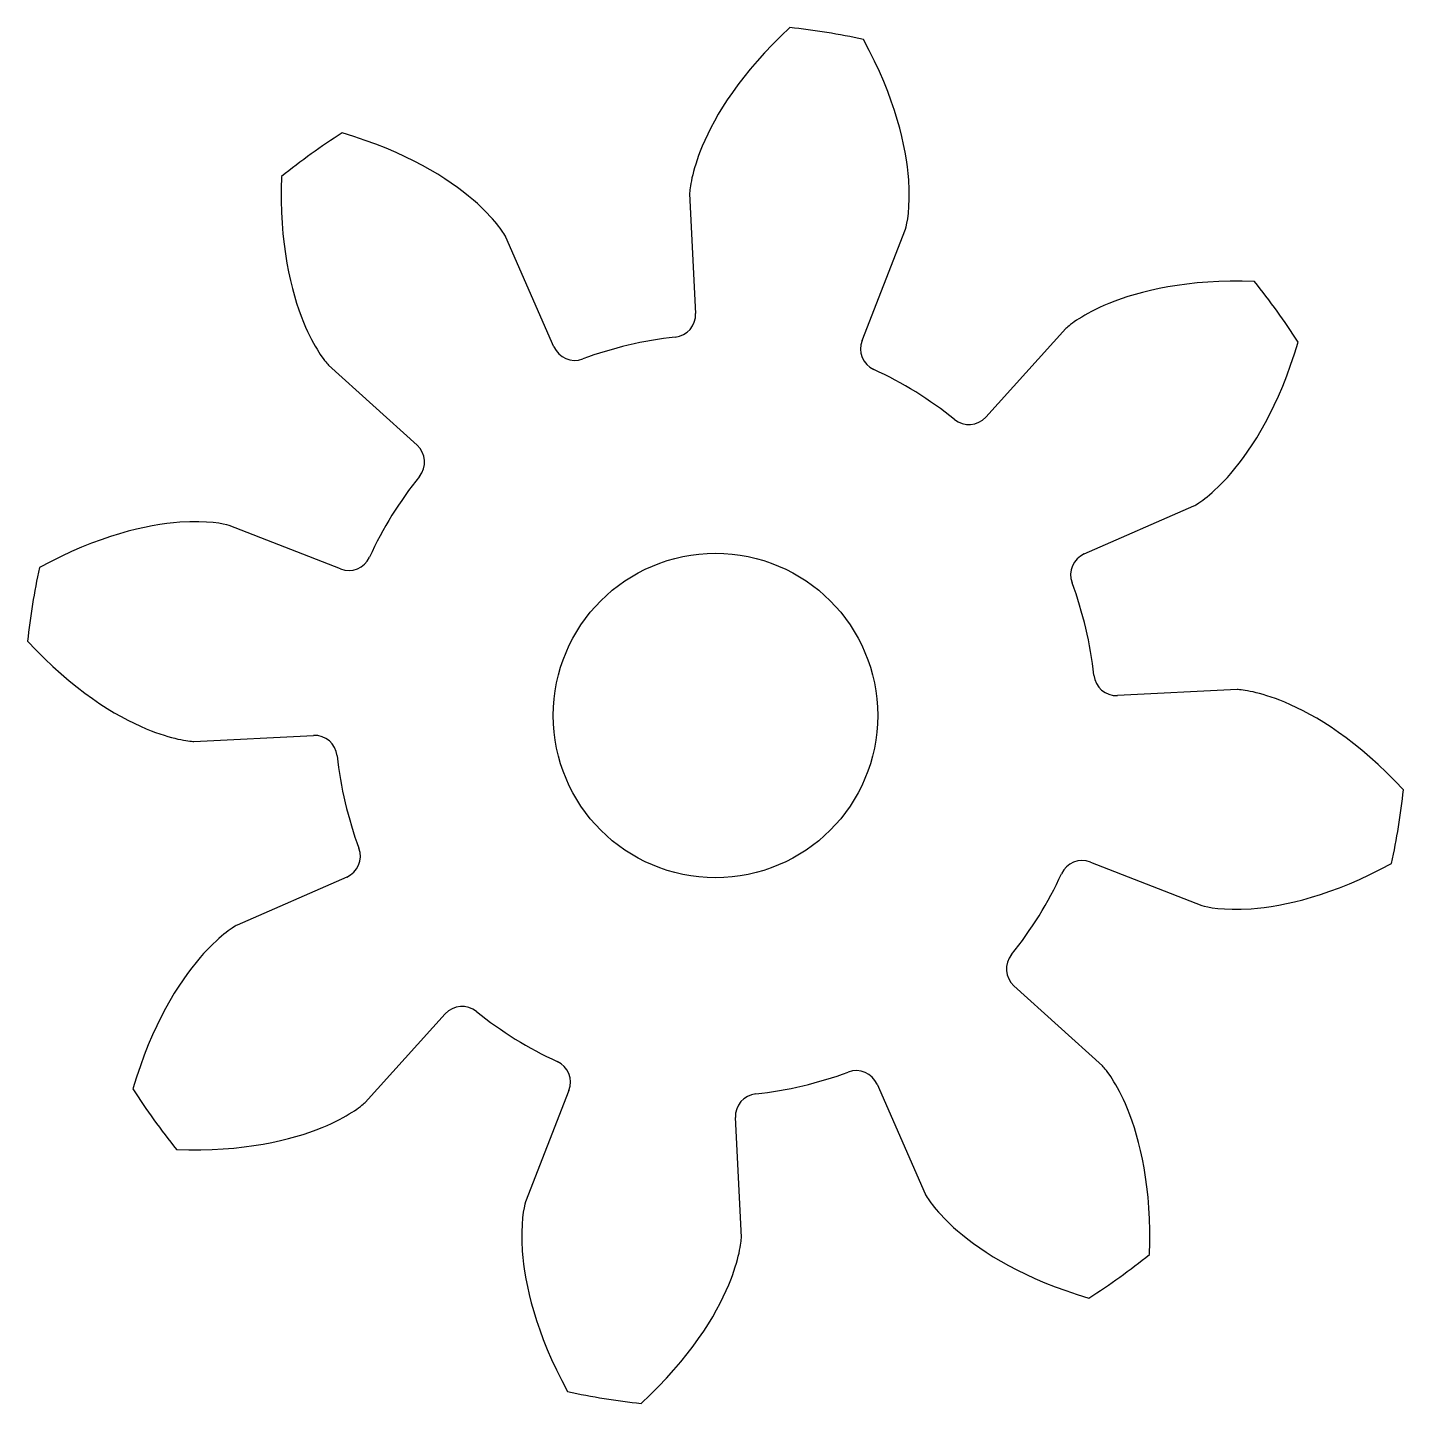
# Model space of a CAD drawing. Header units: millimetres. Extents: x -12.1 to 12.1, y -12.1 to 12.1.
import ezdxf

# ---------------------------------------------------------------- set-up
doc = ezdxf.new("R2010")
doc.units = ezdxf.units.MM
doc.layers.get('0').update_dxf_attribs({"linetype": 'CONTINUOUS'})

msp = doc.modelspace()

# ---------------------------------------------------------------- linework, layer by layer
for p, q in [((-0.455, 9.162), (-0.351, 7.064)), ((2.574, 6.588), (3.338, 8.544)), ((-2.838, 6.478), (-3.681, 8.402)), ((6.157, 6.8), (4.747, 5.243)), ((-6.8, 6.157), (-5.243, 4.747)), ((6.478, 2.838), (8.402, 3.681)), ((-6.588, 2.574), (-8.544, 3.338)), ((9.162, 0.455), (7.064, 0.351)), ((-9.162, -0.455), (-7.064, -0.351)), ((6.588, -2.574), (8.544, -3.338)), ((-6.478, -2.838), (-8.402, -3.681)), ((6.8, -6.157), (5.243, -4.747)), ((-6.157, -6.8), (-4.747, -5.243)), ((2.838, -6.478), (3.681, -8.402)), ((-2.574, -6.588), (-3.338, -8.544)), ((0.455, -9.162), (0.351, -7.064))]:
    msp.add_line(p, q)
msp.add_circle((0, 0), 2.85)
for centre, radius, start, end in [((0, 0), 12.157, 77.6573, 83.8427), ((0, 0), 12.157, 122.6573, 128.8427), ((0, 0), 12.157, 32.6573, 38.8427), ((-0.75, 7.044), 0.4, -83.921, 2.842), ((0, 0), 6.684, 96.079, 110.421), ((2.947, 6.442), 0.4, 158.658, 245.421), ((-2.472, 6.639), 0.4, 203.658, 290.421), ((0, 0), 6.684, 51.079, 65.421), ((4.45, 5.511), 0.4, 231.079, 317.842), ((-5.511, 4.45), 0.4, -38.921, 47.842), ((0, 0), 6.684, 141.079, 155.421), ((-6.442, 2.947), 0.4, 248.658, 335.421), ((6.639, 2.472), 0.4, 113.658, 200.421), ((0, 0), 12.157, 167.6573, 173.8427), ((0, 0), 6.684, 6.079, 20.421), ((7.044, 0.75), 0.4, 186.079, 272.842), ((-7.044, -0.75), 0.4, 6.079, 92.842), ((0, 0), 6.684, 186.079, 200.421), ((0, 0), 12.157, 347.6573, 353.8427), ((-6.639, -2.472), 0.4, -66.342, 20.421), ((6.442, -2.947), 0.4, 68.658, 155.421), ((0, 0), 6.684, 321.079, 335.421), ((5.511, -4.45), 0.4, 141.079, 227.842), ((-4.45, -5.511), 0.4, 51.079, 137.842), ((0, 0), 6.684, 231.079, 245.421), ((-2.947, -6.442), 0.4, -21.342, 65.421), ((0, 0), 6.684, 276.079, 290.421), ((2.472, -6.639), 0.4, 23.658, 110.421), ((0, 0), 12.157, 212.6573, 218.8427), ((0.75, -7.044), 0.4, 96.079, 182.842), ((0, 0), 12.157, 302.6573, 308.8427), ((0, 0), 12.157, 257.6573, 263.8427)]:
    msp.add_arc(centre, radius, start, end)
for points in [[(1.304, 12.087), (0.439, 11.284), (-0.007, 10.542), (-0.233, 10.001)], [(3.396, 9.408), (3.351, 9.995), (3.165, 10.84), (2.599, 11.876)], [(-4.251, 9.054), (-4.698, 9.437), (-5.428, 9.903), (-6.56, 10.235)], [(-0.233, 10.001), (-0.423, 9.54), (-0.451, 9.257), (-0.455, 9.162)], [(-7.625, 9.469), (-7.669, 8.289), (-7.459, 7.449), (-7.237, 6.908)], [(3.338, 8.544), (3.365, 8.636), (3.428, 8.913), (3.396, 9.408)], [(-3.681, 8.402), (-3.727, 8.486), (-3.878, 8.727), (-4.251, 9.054)], [(9.469, 7.625), (8.289, 7.669), (7.449, 7.459), (6.908, 7.237)], [(6.908, 7.237), (6.447, 7.045), (6.227, 6.865), (6.157, 6.8)], [(-7.237, 6.908), (-7.045, 6.447), (-6.865, 6.227), (-6.8, 6.157)], [(9.054, 4.251), (9.437, 4.698), (9.903, 5.428), (10.235, 6.56)], [(8.402, 3.681), (8.486, 3.727), (8.727, 3.878), (9.054, 4.251)], [(-9.408, 3.396), (-9.995, 3.351), (-10.84, 3.165), (-11.876, 2.599)], [(-8.544, 3.338), (-8.636, 3.365), (-8.913, 3.428), (-9.408, 3.396)], [(-12.087, 1.304), (-11.284, 0.439), (-10.542, -0.007), (-10.001, -0.233)], [(10.001, 0.233), (9.54, 0.423), (9.257, 0.451), (9.162, 0.455)], [(12.087, -1.304), (11.284, -0.439), (10.542, 0.007), (10.001, 0.233)], [(-10.001, -0.233), (-9.54, -0.423), (-9.257, -0.451), (-9.162, -0.455)], [(9.408, -3.396), (9.995, -3.351), (10.84, -3.165), (11.876, -2.599)], [(8.544, -3.338), (8.636, -3.365), (8.913, -3.428), (9.408, -3.396)], [(-8.402, -3.681), (-8.486, -3.727), (-8.727, -3.878), (-9.054, -4.251)], [(-9.054, -4.251), (-9.437, -4.698), (-9.903, -5.428), (-10.235, -6.56)], [(7.237, -6.908), (7.045, -6.447), (6.865, -6.227), (6.8, -6.157)], [(-6.908, -7.237), (-6.447, -7.045), (-6.227, -6.865), (-6.157, -6.8)], [(7.625, -9.469), (7.669, -8.289), (7.459, -7.449), (7.237, -6.908)], [(-9.469, -7.625), (-8.289, -7.669), (-7.449, -7.459), (-6.908, -7.237)], [(3.681, -8.402), (3.727, -8.486), (3.878, -8.727), (4.251, -9.054)], [(-3.338, -8.544), (-3.365, -8.636), (-3.428, -8.913), (-3.396, -9.408)], [(0.233, -10.001), (0.423, -9.54), (0.451, -9.257), (0.455, -9.162)], [(4.251, -9.054), (4.698, -9.437), (5.428, -9.903), (6.56, -10.235)], [(-3.396, -9.408), (-3.351, -9.995), (-3.165, -10.84), (-2.599, -11.876)], [(-1.304, -12.087), (-0.439, -11.284), (0.007, -10.542), (0.233, -10.001)]]:
    msp.add_open_spline(points, degree=3)

doc.saveas('drawing.dxf')
